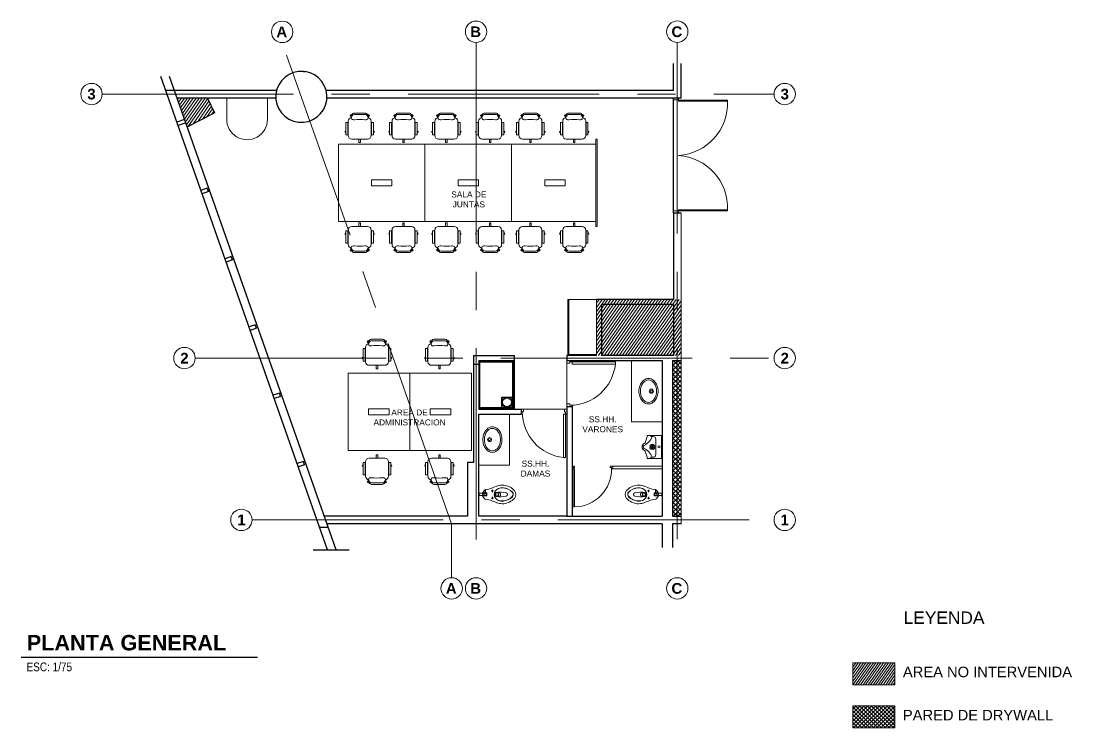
# Model space of a CAD drawing. Header units: millimetres. Extents: x 2107.8 to 2195.9, y 1780.6 to 1794.5.
# Drawn here: x 2107.8 to 2128.42, y 1780.58 to 1794.45 of the extents above; entities that cross this region are included whole.
import ezdxf
from ezdxf.enums import TextEntityAlignment as Align

# ---------------------------------------------------------------- set-up
doc = ezdxf.new("R2010")
doc.units = ezdxf.units.MM
doc.linetypes.add('CENTRO', pattern=[2, 1.25, -0.25, 0.25, -0.25])
doc.layers.get('0').update_dxf_attribs({"true_color": 0xf7f7f7})
for name, color, linetype, lineweight in [('A-03 DISTRIBUCION PISO 7$0$AREA NO INTERVENIDA', 8, 'Continuous', 5), ('A_MAMPARAS_PUERTAS', 251, 'Continuous', 5), ('AR_EJES', 8, 'CENTRO', 5), ('MOBILIARIOS', 7, 'Continuous', 5), ('TEXTURAS', 253, 'Continuous', 0)]:
    doc.layers.add(name, color=color, linetype=linetype, lineweight=lineweight)
for name, color, linetype in [('AR_HATCH MUROS', 8, 'Continuous'), ('AR_MOBI SQUADRA', 8, 'Continuous'), ('ARTEFACTO', 9, 'Continuous'), ('CARP-2', 2, 'Continuous'), ('DETALLES', 8, 'Continuous'), ('Pavimentos', 8, 'Continuous'), ('TABIQUES_General', 3, 'Continuous'), ('TET-TITULOS', 2, 'Continuous'), ('TEXTO', 4, 'Continuous')]:
    doc.layers.add(name, color=color, linetype=linetype)
doc.styles.add('A-03 DISTRIBUCION PISO 7$0$Standard', font='arial.ttf')
doc.styles.add('Acotaciones', font='ARIALN.TTF')
doc.styles.add('Ambientes', font='swisseb.ttf', dxfattribs={"height": 0.15})
doc.styles.add('Nombre Titulos 1-50', font='', dxfattribs={"height": 0.175})
doc.styles.add('TEXTO-100', font='arial.ttf', dxfattribs={"height": 0.15})
doc.styles.get('Nombre Titulos 1-50').set_extended_font_data('Arial', bold=True)

# ---------------------------------------------------------------- blocks, each defined once
blk = doc.blocks.new('A$C315A2A83')
at = {"layer": 'A_MAMPARAS_PUERTAS', "color": 251, "lineweight": 0}
for points in [[(0.1, 0.875), (0.055, 0.875), (0.055, 0.85), (0, 0.85), (0, 0.9), (0.1, 0.9)], [(0.95, 0.83), (0.95, 0.875), (0.1, 0.875), (0.1, 0.83)], [(0.1, 0.025), (0.055, 0.025), (0.055, 0.05), (0, 0.05), (0, 0), (0.1, 0)]]:
    blk.add_lwpolyline(points, close=True, dxfattribs=at)
blk.add_arc((0.054, 0.926), 0.901, 270.0515, 353.8875, dxfattribs=at)
blk = doc.blocks.new('A$C1FDD0FC0')
at = {"layer": 'A_MAMPARAS_PUERTAS', "color": 251, "lineweight": 0}
for p, q in [((0.036, 0.964), (0.038, 0.964)), ((0.036, 0.964), (0.038, 0.964)), ((2.212, 0.964), (2.214, 0.964)), ((2.212, 0.964), (2.214, 0.964))]:
    blk.add_line(p, q, dxfattribs=at)
for points in [[(0.036, 0.964), (0, 0.964), (0, 1.063), (0.036, 1.063)], [(0.036, 0.964), (0, 0.964), (0, 1.063), (0.036, 1.063)], [(2.214, 0.964), (2.25, 0.964), (2.25, 1.063), (2.214, 1.063)], [(2.214, 0.964), (2.25, 0.964), (2.25, 1.063), (2.214, 1.063)], [(0.056, 0), (0.038, 0), (0.038, 0.964), (0.056, 0.964)], [(0.056, 0), (0.038, 0), (0.038, 0.964), (0.056, 0.964)], [(2.194, 0.002), (2.212, 0.002), (2.212, 0.964), (2.194, 0.964)], [(2.194, 0.002), (2.212, 0.002), (2.212, 0.964), (2.194, 0.964)]]:
    blk.add_lwpolyline(points, close=True, dxfattribs=at)
for centre, radius, start, end in [((0.096, 1.031), 1.031, 267.7623, 356.3132), ((0.096, 1.031), 1.031, 267.7623, 356.3132), ((2.152, 1.031), 1.03, 183.7034, 272.3274), ((2.152, 1.031), 1.03, 183.7034, 272.3274)]:
    blk.add_arc(centre, radius, start, end, dxfattribs=at)
blk = doc.blocks.new('SAPLS512')
at = {"color": 251, "lineweight": 0}
for p, q in [((-0.203, -0.206), (-0.225, -0.206)), ((-0.203, -0.206), (-0.203, -0.163)), ((0.151, -0.11), (-0.151, -0.11)), ((0.203, -0.206), (0.203, -0.163)), ((0.203, -0.206), (0.225, -0.206))]:
    blk.add_line(p, q, dxfattribs=at)
blk.add_lwpolyline([(0.203, -0.28), (0.225, -0.28), (0.225, 0), (-0.225, 0), (-0.225, -0.28), (-0.203, -0.28), (-0.122, -0.303, -0.087584), (-0.081, -0.321, -0.140472), (-0.071, -0.334, 0.652509), (0.071, -0.334, -0.140472), (0.081, -0.321, -0.087584), (0.122, -0.303, 0.011964)], format="xyb", close=True, dxfattribs=at)
for centre, radius in [((-0.045, -0.151), 0.003), ((-0.045, -0.169), 0.003), ((-0.045, -0.187), 0.003), ((-0.045, -0.205), 0.003), ((-0.027, -0.133), 0.003), ((-0.027, -0.151), 0.003), ((-0.027, -0.169), 0.003), ((-0.027, -0.187), 0.003), ((-0.027, -0.205), 0.003), ((0, -0.047), 0.02), ((-0.009, -0.133), 0.003), ((-0.009, -0.151), 0.003), ((-0.009, -0.169), 0.003), ((-0.009, -0.187), 0.003), ((-0.009, -0.205), 0.003), ((0.009, -0.133), 0.003), ((0.009, -0.151), 0.003), ((0.009, -0.169), 0.003), ((0.009, -0.187), 0.003), ((0.009, -0.205), 0.003), ((0.027, -0.133), 0.003), ((0.027, -0.151), 0.003), ((0.027, -0.169), 0.003), ((0.027, -0.187), 0.003), ((0.027, -0.205), 0.003), ((0.045, -0.151), 0.003), ((0.045, -0.169), 0.003), ((0.045, -0.187), 0.003), ((0.045, -0.205), 0.003), ((-0.027, -0.223), 0.003), ((-0.009, -0.223), 0.003), ((0.009, -0.223), 0.003), ((0.027, -0.223), 0.003)]:
    blk.add_circle(centre, radius, dxfattribs=at)
for centre, radius, start, end in [((-0.151, -0.163), 0.0527, 90, 180), ((-0.299, -0.464), 0.296, 24.3502, 70.7867), ((0.299, -0.464), 0.296, 109.2133, 155.6498), ((0.151, -0.163), 0.0527, 0, 90), ((0.002, -0.319), 0.0391, 215.4534, 266.6078), ((-0.002, -0.319), 0.0391, 273.3922, 324.5466)]:
    blk.add_arc(centre, radius, start, end, dxfattribs=at)
blk = doc.blocks.new('A$C50285F30')
at = {"color": 251, "lineweight": 0}
blk.add_arc((0.036, 0.739), 0.739, 270.8605, 0.8817, dxfattribs=at)
at = {"layer": 'CARP-2', "color": 251, "lineweight": 0}
for points in [[(0.025, 0.75), (0.025, 0.77), (0.05, 0.77), (0.05, 0.8), (0, 0.8), (0, 0.75)], [(0.047, 0), (0.025, 0), (0.025, 0.75), (0.047, 0.75)], [(0.775, 0.75), (0.775, 0.77), (0.75, 0.77), (0.75, 0.8), (0.8, 0.8), (0.8, 0.75)]]:
    blk.add_lwpolyline(points, close=True, dxfattribs=at)
blk = doc.blocks.new('Planta WC Carlton ADA fluxometro piso')
at = {"layer": 'ARTEFACTO', "color": 251, "linetype": 'Continuous', "lineweight": 0, "ltscale": 0.01}
for p, q in [((60132, 5191), (60141, 5191)), ((60132, 5191), (60132, 5124)), ((60141, 5191), (60141, 5124)), ((60141, 5178), (60229, 5178)), ((60290, 5188), (60229, 5188)), ((60229, 5188), (60229, 5127)), ((60290, 5127), (60290, 5188)), ((60132, 5124), (60141, 5124)), ((60141, 5134), (60229, 5134)), ((60229, 5127), (60255, 5127)), ((60255, 5128), (60255, 5064)), ((60263, 5128), (60263, 5064)), ((60263, 5127), (60290, 5127))]:
    blk.add_line(p, q, dxfattribs=at)
at = {"layer": 'ARTEFACTO', "color": 251, "linetype": 'Continuous', "lineweight": 0}
for p, q in [((60422, 5228), (60376, 5228)), ((60399, 5251), (60399, 5204)), ((60561, 5170), (60561, 5146)), ((60422, 5088), (60376, 5088)), ((60399, 5111), (60399, 5064))]:
    blk.add_line(p, q, dxfattribs=at)
at = {"layer": 'ARTEFACTO', "color": 251, "linetype": 'Continuous', "lineweight": 0, "ltscale": 0.01}
blk.add_circle((60259, 5158), 29.8, dxfattribs=at)
at = {"layer": 'ARTEFACTO', "color": 251, "linetype": 'Continuous', "lineweight": 0}
for centre, radius in [((60259, 5158), 27.8), ((60259, 5158), 20.2), ((60399, 5228), 7.14), ((60399, 5088), 7.14)]:
    blk.add_circle(centre, radius, dxfattribs=at)
for centre, radius, start, end in [((60311, 5158), 106, 127.6997, 232.3003), ((60277, 5201), 50.8, 98.3972, 127.6997), ((60181, 5853), 608, 278.3972, 290.031), ((61010, 3856), 1555, 109.0469, 113.5193), ((60566, 5158), 129, 111.8669, 248.1331), ((60566, 5158), 126, 111.8669, 248.1331), ((60509, 5158), 55.8, 142.7784, 217.2217), ((60475, 5184), 12.7, 98.5007, 142.7784), ((60523, 5158), 57, 164.5629, 180), ((60523, 5158), 57, 180, 195.4371), ((60507, 5162), 40.8, 146.3099, 164.5629), ((60551, 4674), 528, 76.9883, 98.5007), ((60497, 5169), 29, 121.8535, 146.3099), ((60491, 5179), 17.3, 90, 121.8535), ((60491, 5179), 17.3, 58.1465, 90), ((60473, 5019), 178, 61.6662, 83.0287), ((60485, 5169), 29, 33.6901, 58.1465), ((60598, 5025), 315, 85.8332, 107.569), ((60475, 5162), 40.8, 15.4371, 33.6901), ((60460, 5158), 57, 360, 15.4371), ((60460, 5158), 57, 344.5629, 0), ((60598, 5025), 264, 86.0809, 107.569), ((60598, 5025), 261, 86.0809, 107.569), ((60555, 5170), 6.35, 0, 61.6662), ((60579, 4989), 299, 45.0092, 83.0633), ((60579, 4989), 302, 44.9751, 83.0633), ((60579, 4989), 353, 44.5554, 83.2823), ((60663, 5158), 31.6, 282.6804, 77.3196), ((60737, 5158), 68.6, 321.53, 38.4701), ((60737, 5158), 71.8, 321.384, 38.6161), ((60737, 5158), 123, 319.9266, 40.0733), ((60277, 5114), 50.8, 232.3003, 261.6028), ((60259, 5064), 4.07, 180, 0), ((60181, 4463), 608, 69.969, 81.6028), ((61010, 6459), 1555, 246.4807, 250.9531), ((60475, 5132), 12.7, 217.2217, 261.4581), ((60507, 5153), 40.8, 195.4371, 213.6901), ((60497, 5147), 29, 213.6901, 238.1465), ((60551, 5640), 526, 261.4581, 283.0477), ((60491, 5137), 17.3, 238.1465, 270), ((60491, 5137), 17.3, 270, 301.8535), ((60473, 5296), 178, 276.9713, 298.3338), ((60485, 5147), 29, 301.8535, 326.3099), ((60598, 5290), 315, 252.431, 274.1668), ((60475, 5153), 40.8, 326.3099, 344.5629), ((60598, 5290), 264, 252.431, 273.919), ((60598, 5290), 261, 252.431, 273.919), ((60555, 5146), 6.35, 298.3338, 0), ((60579, 5326), 299, 276.9374, 314.9901), ((60579, 5326), 302, 276.9374, 315.0242), ((60579, 5326), 353, 276.7183, 315.444)]:
    blk.add_arc(centre, radius, start, end, dxfattribs=at)
blk = doc.blocks.new('Silla')
at = {"color": 251, "lineweight": 0}
for p, q in [((0.337, 0.225), (0.339, 0.232)), ((0.352, 0.27), (0.359, 0.29)), ((0.359, 0.29), (0.389, 0.28)), ((0.371, 0.232), (0.368, 0.225)), ((0.389, 0.28), (0.385, 0.27)), ((0, 0.108), (0, -0.108)), ((0.008, 0.136), (0.055, 0.171)), ((0.046, 0.19), (0.028, 0.165)), ((0.028, 0.165), (0.037, 0.158)), ((0.029, 0.1), (0.029, -0.1)), ((0.088, 0.171), (0.037, 0.135)), ((0.072, 0.171), (0.046, 0.19)), ((0.055, 0.171), (0.088, 0.171)), ((0.088, 0.171), (0.088, 0.165)), ((0.131, 0.124), (0.131, 0.104)), ((0.512, 0.014), (0.581, 0.014)), ((0.581, 0.014), (0.581, -0.015)), ((0.008, -0.136), (0.055, -0.171)), ((0.028, -0.165), (0.037, -0.158)), ((0.046, -0.19), (0.028, -0.165)), ((0.088, -0.171), (0.037, -0.135)), ((0.072, -0.171), (0.046, -0.19)), ((0.055, -0.171), (0.088, -0.171)), ((0.088, -0.171), (0.088, -0.165)), ((0.131, -0.124), (0.131, -0.104)), ((0.581, -0.015), (0.512, -0.015)), ((0.337, -0.225), (0.34, -0.233)), ((0.353, -0.271), (0.359, -0.29)), ((0.359, -0.29), (0.389, -0.28)), ((0.372, -0.233), (0.368, -0.225)), ((0.389, -0.28), (0.385, -0.271))]:
    blk.add_line(p, q, dxfattribs=at)
for points in [[(0.159, -0.225), (0.442, -0.225, 0.414214), (0.512, -0.155), (0.512, 0.155, 0.414214), (0.442, 0.225), (0.159, 0.225, 0.370959), (0.09, 0.165)], [(0.09, -0.165, 0.374747), (0.159, -0.225)]]:
    blk.add_lwpolyline(points, format="xyb", dxfattribs=at)
for points in [[(0.184, 0.27), (0.428, 0.27), (0.428, 0.232), (0.184, 0.232)], [(0.184, -0.271), (0.428, -0.271), (0.428, -0.233), (0.184, -0.233)]]:
    blk.add_lwpolyline(points, close=True, dxfattribs=at)
for centre, radius, start, end in [((0.064, 0.105), 0.0641, 151.0116, 177.0775), ((0.097, 0.103), 0.0686, 152.0679, 182.1656), ((0.093, 0.126), 0.0387, 356.8491, 112.9184), ((0.866, 0), 0.742, 171.9043, 188.0957), ((0.064, -0.105), 0.0641, 182.9225, 208.9884), ((0.097, -0.103), 0.0686, 177.8344, 207.9321), ((0.093, -0.126), 0.0387, 247.0816, 3.1509)]:
    blk.add_arc(centre, radius, start, end, dxfattribs=at)
blk = doc.blocks.new('SAPLS501')
at = {"color": 251, "lineweight": 0}
for points in [[(0, -0.101, 0.075373), (-0.099, -0.116, 0.085733), (-0.177, -0.155, 0.106084), (-0.233, -0.219, 0.12693), (-0.25, -0.288, 0.12693), (-0.233, -0.357, 0.106084), (-0.177, -0.421, 0.085733), (-0.099, -0.461, 0.075373), (0, -0.476, 0.075373), (0.099, -0.461, 0.085733), (0.177, -0.421, 0.106084), (0.233, -0.357, 0.12693), (0.25, -0.288, 0.12693), (0.233, -0.219, 0.106084), (0.177, -0.155, 0.085733), (0.099, -0.116, 0.075373)], [(0, -0.131, 0.075373), (-0.09, -0.144, 0.085733), (-0.159, -0.179, 0.106084), (-0.206, -0.234, 0.12693), (-0.22, -0.288, 0.12693), (-0.206, -0.342, 0.106084), (-0.159, -0.397, 0.085733), (-0.09, -0.432, 0.075373), (0, -0.446, 0.075373), (0.09, -0.432, 0.085733), (0.159, -0.397, 0.106084), (0.206, -0.342, 0.12693), (0.22, -0.288, 0.12693), (0.206, -0.234, 0.106084), (0.159, -0.179, 0.085733), (0.09, -0.144, 0.075373)]]:
    blk.add_lwpolyline(points, format="xyb", close=True, dxfattribs=at)
for radius in [0.04, 0.02]:
    blk.add_circle((0, -0.233), radius, dxfattribs=at)
blk = doc.blocks.new('bidon de agua')
at = {"color": 7}
blk.add_lwpolyline([(-2.42, 2.31), (2.4, 2.31), (2.4, -2.4), (-2.42, -2.4)], close=True, dxfattribs=at)
for centre, radius in [((0.01, -0.03), 2.23), ((0.01, -0.04), 2.02)]:
    blk.add_circle(centre, radius, dxfattribs=at)

msp = doc.modelspace()

# ---------------------------------------------------------------- hatches: boundary and pattern name
at = {"layer": 'AR_HATCH MUROS', "lineweight": 0}
h = msp.add_hatch(dxfattribs=at)
h.set_pattern_fill('ANSI37', color=256, scale=0.02, style=0)
h.paths.add_polyline_path([(2120.68, 1787.79), (2120.585, 1787.79), (2120.585, 1784.74), (2120.68, 1784.74)])
h.paths.add_polyline_path([(2120.755, 1787.79), (2120.68, 1787.79), (2120.68, 1784.74), (2120.755, 1784.74)])
h = msp.add_hatch(dxfattribs=at)
h.set_pattern_fill('ANSI37', color=256, scale=0.017, style=0)
h.set_pattern_definition([(45, (321.678286, 267.189894), (-0.0381660885, 0.0381660885), []), (135, (321.678286, 267.189894), (-0.0381660885, -0.0381660885), [])])
h.paths.add_polyline_path([(2124.123, 1781.016), (2124.95, 1781.016), (2124.95, 1780.582), (2124.123, 1780.582)])
at = {"layer": 'TEXTURAS', "lineweight": 0}
h = msp.add_hatch(dxfattribs=at)
h.set_pattern_fill('LINE', color=251, scale=0.015, angle=55)
h.paths.add_polyline_path([(2111.465, 1792.94), (2110.867, 1792.94), (2111.064, 1792.38), (2111.601, 1792.65)])
h = msp.add_hatch(dxfattribs=at)
h.set_pattern_fill('LINE', color=251, scale=0.015, angle=55)
h.set_pattern_definition([(55, (-4.853025, 0), (-0.0390121161, 0.0273165778), [])])
h.paths.add_polyline_path([(2120.755, 1788.99), (2119.095, 1788.99), (2119.095, 1787.89), (2120.755, 1787.89)])
h = msp.add_hatch(dxfattribs=at)
h.set_pattern_fill('LINE', color=251, scale=0.01275, angle=55)
h.set_pattern_definition([(55, (321.678286, 267.189894), (-0.0331602987, 0.0232190911), [])])
h.paths.add_polyline_path([(2124.123, 1781.862), (2124.95, 1781.862), (2124.95, 1781.429), (2124.123, 1781.429)])

# ---------------------------------------------------------------- linework, layer by layer
at = {"color": 7}
for p, q in [((2120.605, 1793.09), (2120.605, 1793.623)), ((2120.755, 1792.94), (2120.755, 1793.621)), ((2113.346, 1793.465), (2113.379, 1793.461)), ((2113.819, 1784.075), (2110.548, 1793.364)), ((2113.989, 1784.075), (2110.718, 1793.364)), ((2112.82, 1793.09), (2110.645, 1793.09)), ((2113.805, 1793.09), (2113.79, 1793.09)), ((2120.605, 1793.09), (2113.805, 1793.09)), ((2111.465, 1792.94), (2110.867, 1792.94)), ((2112.805, 1792.94), (2111.465, 1792.94)), ((2111.465, 1792.94), (2111.601, 1792.65)), ((2120.755, 1792.94), (2113.805, 1792.94)), ((2120.605, 1790.69), (2120.605, 1792.94)), ((2111.064, 1792.38), (2111.601, 1792.65)), ((2111.014, 1792.521), (2110.864, 1792.468)), ((2111.038, 1792.455), (2110.887, 1792.402)), ((2111.458, 1791.172), (2111.335, 1791.129)), ((2111.481, 1791.106), (2111.458, 1791.172)), ((2111.481, 1791.106), (2111.358, 1791.063)), ((2120.605, 1790.69), (2120.605, 1788.99)), ((2120.605, 1790.69), (2120.755, 1790.69)), ((2111.93, 1789.832), (2111.807, 1789.789)), ((2111.953, 1789.766), (2111.83, 1789.723)), ((2111.953, 1789.766), (2111.93, 1789.832)), ((2120.605, 1788.99), (2119.095, 1788.99)), ((2120.605, 1788.89), (2119.195, 1788.89)), ((2119.195, 1788.89), (2119.195, 1787.89)), ((2120.605, 1788.89), (2120.605, 1787.89)), ((2112.401, 1788.493), (2112.279, 1788.45)), ((2112.424, 1788.427), (2112.401, 1788.493)), ((2112.424, 1788.427), (2112.302, 1788.384)), ((2116.685, 1787.89), (2117.485, 1787.89)), ((2116.685, 1787.89), (2116.685, 1785.79)), ((2117.485, 1787.79), (2117.485, 1787.89)), ((2118.515, 1787.89), (2118.515, 1787.79)), ((2119.095, 1787.89), (2118.515, 1787.89)), ((2120.605, 1787.89), (2119.195, 1787.89)), ((2116.785, 1787.79), (2116.785, 1786.84)), ((2116.785, 1787.79), (2117.485, 1787.79)), ((2118.515, 1787.79), (2120.385, 1787.79)), ((2120.385, 1787.79), (2120.385, 1784.74)), ((2120.585, 1787.79), (2120.585, 1784.74)), ((2120.585, 1787.79), (2120.755, 1787.79)), ((2112.873, 1787.154), (2112.75, 1787.111)), ((2112.896, 1787.088), (2112.773, 1787.044)), ((2112.896, 1787.088), (2112.873, 1787.154)), ((2116.785, 1786.84), (2117.615, 1786.84)), ((2117.615, 1786.84), (2117.615, 1786.74)), ((2118.515, 1786.89), (2118.515, 1784.74)), ((2118.515, 1786.89), (2118.615, 1786.89)), ((2118.615, 1786.89), (2118.615, 1784.741)), ((2116.785, 1784.74), (2116.785, 1786.74)), ((2116.785, 1786.74), (2117.615, 1786.74)), ((2113.344, 1785.814), (2113.222, 1785.771)), ((2113.368, 1785.748), (2113.245, 1785.705)), ((2113.368, 1785.748), (2113.344, 1785.814)), ((2116.685, 1785.79), (2116.565, 1785.79)), ((2116.565, 1785.79), (2116.565, 1784.74)), ((2116.565, 1784.74), (2113.755, 1784.74)), ((2118.515, 1784.74), (2116.785, 1784.74)), ((2118.515, 1784.74), (2120.385, 1784.74)), ((2120.585, 1784.74), (2120.755, 1784.74)), ((2113.834, 1784.513), (2113.665, 1784.513)), ((2120.385, 1784.59), (2113.808, 1784.59)), ((2120.385, 1784.59), (2120.385, 1784.124)), ((2120.755, 1784.59), (2120.585, 1784.59)), ((2120.585, 1784.59), (2120.585, 1784.124)), ((2113.537, 1784.075), (2114.244, 1784.075))]:
    msp.add_line(p, q, dxfattribs=at)
msp.add_line((2116.785, 1787.713), (2116.685, 1787.713))
msp.add_arc((2113.305, 1792.966), 0.501, 85.3098, 81.4781, dxfattribs=at)
at = {"layer": 'A-03 DISTRIBUCION PISO 7$0$AREA NO INTERVENIDA'}
for points in [[(2124.123, 1781.862), (2124.95, 1781.862), (2124.95, 1781.429), (2124.123, 1781.429)], [(2124.123, 1781.016), (2124.95, 1781.016), (2124.95, 1780.582), (2124.123, 1780.582)]]:
    msp.add_lwpolyline(points, close=True, dxfattribs=at)
at = {"layer": 'AR_EJES', "ltscale": 3}
for p, q in [((2116.253, 1784.59), (2112.928, 1794.031)), ((2116.732, 1794.032), (2116.732, 1783.531)), ((2120.68, 1794.034), (2120.68, 1783.531)), ((2109.397, 1793.02), (2122.579, 1793.02, 0)), ((2111.221, 1787.84), (2122.579, 1787.84)), ((2112.339, 1784.665), (2122.579, 1784.665)), ((2116.253, 1784.59), (2116.253, 1783.531))]:
    msp.add_line(p, q, dxfattribs=at)
at = {"layer": 'AR_EJES', "linetype": 'Continuous'}
for centre in [(2112.928, 1794.241), (2116.732, 1794.242), (2120.68, 1794.244), (2109.187, 1793.02), (2122.789, 1793.02, 0), (2111.011, 1787.84), (2122.789, 1787.84), (2112.129, 1784.665), (2122.789, 1784.665), (2116.253, 1783.321), (2116.732, 1783.321), (2120.68, 1783.321)]:
    msp.add_circle(centre, 0.21, dxfattribs=at)
at = {"layer": 'AR_MOBI SQUADRA', "color": 7, "lineweight": 0}
for p, q in [((2120.385, 1785.72), (2119.415, 1785.72)), ((2119.415, 1785.72), (2119.415, 1785.67)), ((2120.385, 1785.67), (2119.415, 1785.67))]:
    msp.add_line(p, q, dxfattribs=at)
at = {"layer": 'DETALLES', "color": 7}
msp.add_line((2107.804, 1781.969), (2112.444, 1781.969), dxfattribs=at)
at = {"layer": 'MOBILIARIOS', "lineweight": 5}
for p, q in [((2118.555, 1788.99), (2118.555, 1787.91)), ((2118.555, 1788.63), (2118.535, 1788.63)), ((2118.555, 1788.27), (2118.535, 1788.27)), ((2116.785, 1787.78, 0.714), (2116.785, 1786.85, 0.714)), ((2117.465, 1787.78, 0.064), (2116.785, 1787.78, 0.064)), ((2117.445, 1787.76, 0.064), (2116.805, 1787.76, 0.064)), ((2116.805, 1787.76, 0.064), (2116.805, 1786.87, 0.064)), ((2117.465, 1787.76, 0.474), (2116.805, 1787.76, 0.474)), ((2116.805, 1787.76, 0.474), (2116.805, 1786.87, 0.474)), ((2116.805, 1787.76, 0.084), (2116.805, 1786.87, 0.084)), ((2116.805, 1786.87, 0.714), (2116.805, 1787.76, 0.714)), ((2117.445, 1786.87, 0.064), (2117.445, 1787.76, 0.064)), ((2117.465, 1787.32, 0.714), (2117.465, 1787.78, 0.714)), ((2117.465, 1787.78, 0.714), (2117.485, 1787.78, 0.714)), ((2117.465, 1786.87, 0.474), (2117.465, 1787.76, 0.474)), ((2117.465, 1786.87, 0.084), (2117.465, 1787.76, 0.084)), ((2117.485, 1787.78, 0.714), (2117.485, 1787.32, 0.714)), ((2117.465, 1786.85, 0.714), (2117.465, 1787.32, 0.714)), ((2117.485, 1787.32, 0.714), (2117.485, 1786.85, 0.714)), ((2116.785, 1786.85, 0.714), (2117.465, 1786.85, 0.714)), ((2116.805, 1786.87, 0.064), (2117.445, 1786.87, 0.064)), ((2116.805, 1786.87, 0.474), (2117.465, 1786.87, 0.474)), ((2116.805, 1786.87, 0.084), (2117.465, 1786.87, 0.084)), ((2117.465, 1786.87, 0.714), (2116.805, 1786.87, 0.714)), ((2117.465, 1786.85, 0.714), (2117.465, 1786.87, 0.714)), ((2117.485, 1786.85, 0.714), (2117.465, 1786.85, 0.714))]:
    msp.add_line(p, q, dxfattribs=at)
at = {"layer": 'MOBILIARIOS', "lineweight": 5, "extrusion": (-2.23767e-27, -4.88408e-28, -1)}
for p, q in [((2116.785, 1787.78, 0.064), (2116.785, 1786.85, 0.064)), ((2116.805, 1786.87, 0.064), (2116.805, 1787.76, 0.064)), ((2116.785, 1786.85, 0.064), (2117.465, 1786.85, 0.064)), ((2117.465, 1786.87, 0.064), (2116.805, 1786.87, 0.064)), ((2117.465, 1786.85, 0.064), (2117.465, 1786.87, 0.064))]:
    msp.add_line(p, q, dxfattribs=at)
at = {"layer": 'MOBILIARIOS', "lineweight": 5, "extrusion": (-1, 7.9602e-16, 1.03793e-27)}
for p, q in [((2116.785, 1787.78, 0.714), (2116.785, 1786.85, 0.714)), ((2116.785, 1787.78, 0.064), (2116.785, 1786.85, 0.064)), ((2116.805, 1787.76, 0.064), (2116.805, 1786.87, 0.064)), ((2116.805, 1786.87, 0.004), (2116.805, 1787.76, 0.004)), ((2116.785, 1786.85, 0.064), (2116.785, 1786.85, 0.714)), ((2116.805, 1786.87, 0.004), (2116.805, 1786.87, 0.064))]:
    msp.add_line(p, q, dxfattribs=at)
at = {"layer": 'MOBILIARIOS', "lineweight": 5, "extrusion": (-1.03793e-27, 7.6266e-43, -1)}
for p, q in [((2116.805, 1786.87, 0.004), (2116.805, 1787.76, 0.004)), ((2116.805, 1786.87, 0.454), (2116.805, 1787.76, 0.454)), ((2117.445, 1787.76, 0.004), (2117.445, 1786.87, 0.004)), ((2117.465, 1787.76, 0.454), (2117.465, 1786.87, 0.454)), ((2117.445, 1786.87, 0.004), (2116.805, 1786.87, 0.004)), ((2117.465, 1786.87, 0.454), (2116.805, 1786.87, 0.454))]:
    msp.add_line(p, q, dxfattribs=at)
at = {"layer": 'MOBILIARIOS', "lineweight": 5, "extrusion": (-1, 3.9282e-13, 1.03793e-27)}
for p, q in [((2116.805, 1787.76, 0.474), (2116.805, 1786.87, 0.474)), ((2116.805, 1786.87, 0.454), (2116.805, 1787.76, 0.454)), ((2116.805, 1787.76, 0.084), (2116.805, 1786.87, 0.084)), ((2116.805, 1786.87, 0.064), (2116.805, 1787.76, 0.064)), ((2116.805, 1786.87, 0.454), (2116.805, 1786.87, 0.474)), ((2116.805, 1786.87, 0.064), (2116.805, 1786.87, 0.084))]:
    msp.add_line(p, q, dxfattribs=at)
at = {"layer": 'MOBILIARIOS', "lineweight": 5, "extrusion": (-6.17681e-28, -8.40003e-29, -1)}
for p, q in [((2116.805, 1786.87, 0.064), (2116.805, 1787.76, 0.064)), ((2117.465, 1787.76, 0.064), (2117.465, 1786.87, 0.064)), ((2117.465, 1786.87, 0.064), (2116.805, 1786.87, 0.064))]:
    msp.add_line(p, q, dxfattribs=at)
at = {"layer": 'MOBILIARIOS', "lineweight": 5, "extrusion": (1, -3.9282e-13, -1.03793e-27)}
for p, q in [((2116.805, 1786.87, 0.714), (2116.805, 1787.76, 0.714)), ((2116.805, 1786.87, 0.064), (2116.805, 1787.76, 0.064)), ((2116.805, 1786.87, 0.064), (2116.805, 1786.87, 0.714))]:
    msp.add_line(p, q, dxfattribs=at)
at = {"layer": 'MOBILIARIOS', "lineweight": 5, "extrusion": (1, -7.84843e-13, -1.03793e-27)}
for p, q in [((2117.445, 1786.87, 0.064), (2117.445, 1787.76, 0.064)), ((2117.445, 1787.76, 0.004), (2117.445, 1786.87, 0.004)), ((2117.445, 1786.87, 0.004), (2117.445, 1786.87, 0.064))]:
    msp.add_line(p, q, dxfattribs=at)
at = {"layer": 'MOBILIARIOS', "lineweight": 5, "extrusion": (1, -7.9602e-16, -1.03793e-27)}
for p, q in [((2117.465, 1786.87, 0.474), (2117.465, 1787.76, 0.474)), ((2117.465, 1787.76, 0.454), (2117.465, 1786.87, 0.454)), ((2117.465, 1786.87, 0.084), (2117.465, 1787.76, 0.084)), ((2117.465, 1787.76, 0.064), (2117.465, 1786.87, 0.064)), ((2117.465, 1786.87, 0.454), (2117.465, 1786.87, 0.474)), ((2117.465, 1786.87, 0.064), (2117.465, 1786.87, 0.084)), ((2117.465, 1786.85, 0.714), (2117.465, 1786.87, 0.714)), ((2117.465, 1786.87, 0.064), (2117.465, 1786.87, 0.714)), ((2117.465, 1786.85, 0.064), (2117.465, 1786.87, 0.064)), ((2117.465, 1786.85, 0.064), (2117.465, 1786.85, 0.714))]:
    msp.add_line(p, q, dxfattribs=at)
at = {"layer": 'MOBILIARIOS', "lineweight": 5, "extrusion": (1.41289e-25, -9.50895e-41, -1)}
for p, q in [((2117.465, 1787.32, 0.064), (2117.465, 1786.85, 0.064)), ((2117.485, 1786.85, 0.064), (2117.485, 1787.32, 0.064)), ((2117.465, 1786.85, 0.064), (2117.485, 1786.85, 0.064))]:
    msp.add_line(p, q, dxfattribs=at)
at = {"layer": 'MOBILIARIOS', "lineweight": 5, "extrusion": (-1, 6.73556e-16, 0)}
for p, q in [((2117.465, 1786.85, 0.714), (2117.465, 1787.32, 0.714)), ((2117.465, 1787.32, 0.064), (2117.465, 1786.85, 0.064)), ((2117.465, 1786.85, 0.064), (2117.465, 1786.85, 0.714))]:
    msp.add_line(p, q, dxfattribs=at)
at = {"layer": 'MOBILIARIOS', "lineweight": 5, "extrusion": (1, -6.73556e-16, 0)}
for p, q in [((2117.485, 1787.32, 0.714), (2117.485, 1786.85, 0.714)), ((2117.485, 1786.85, 0.064), (2117.485, 1787.32, 0.064)), ((2117.485, 1786.85, 0.064), (2117.485, 1786.85, 0.714))]:
    msp.add_line(p, q, dxfattribs=at)
at = {"layer": 'MOBILIARIOS', "lineweight": 5, "extrusion": (-7.9602e-16, -1, 6.3555e-44)}
for p, q in [((2116.785, 1786.85, 0.714), (2117.465, 1786.85, 0.714)), ((2116.785, 1786.85, 0.064), (2116.785, 1786.85, 0.714)), ((2116.785, 1786.85, 0.064), (2117.465, 1786.85, 0.064)), ((2116.805, 1786.87, 0.064), (2117.445, 1786.87, 0.064)), ((2116.805, 1786.87, 0.004), (2116.805, 1786.87, 0.064)), ((2117.445, 1786.87, 0.004), (2116.805, 1786.87, 0.004)), ((2116.805, 1786.87, 0.474), (2117.465, 1786.87, 0.474)), ((2116.805, 1786.87, 0.454), (2116.805, 1786.87, 0.474)), ((2117.465, 1786.87, 0.454), (2116.805, 1786.87, 0.454)), ((2116.805, 1786.87, 0.084), (2117.465, 1786.87, 0.084)), ((2116.805, 1786.87, 0.064), (2116.805, 1786.87, 0.084)), ((2117.465, 1786.87, 0.064), (2116.805, 1786.87, 0.064)), ((2117.445, 1786.87, 0.004), (2117.445, 1786.87, 0.064)), ((2117.465, 1786.87, 0.454), (2117.465, 1786.87, 0.474)), ((2117.465, 1786.87, 0.064), (2117.465, 1786.87, 0.084)), ((2117.465, 1786.85, 0.064), (2117.465, 1786.85, 0.714))]:
    msp.add_line(p, q, dxfattribs=at)
at = {"layer": 'MOBILIARIOS', "lineweight": 5, "extrusion": (7.9602e-16, 1, -6.3555e-44)}
for p, q in [((2117.465, 1786.87, 0.714), (2116.805, 1786.87, 0.714)), ((2116.805, 1786.87, 0.064), (2116.805, 1786.87, 0.714)), ((2117.465, 1786.87, 0.064), (2116.805, 1786.87, 0.064)), ((2117.465, 1786.87, 0.064), (2117.465, 1786.87, 0.714))]:
    msp.add_line(p, q, dxfattribs=at)
at = {"layer": 'MOBILIARIOS', "lineweight": 5, "extrusion": (-6.73556e-16, -1, 0)}
for p, q in [((2117.485, 1786.85, 0.714), (2117.465, 1786.85, 0.714)), ((2117.465, 1786.85, 0.064), (2117.465, 1786.85, 0.714)), ((2117.465, 1786.85, 0.064), (2117.485, 1786.85, 0.064)), ((2117.485, 1786.85, 0.064), (2117.485, 1786.85, 0.714))]:
    msp.add_line(p, q, dxfattribs=at)
at = {"layer": 'MOBILIARIOS', "lineweight": 5}
for points in [[(2119.095, 1787.91), (2119.095, 1788.99), (2118.535, 1788.99), (2118.535, 1787.91), (2119.095, 1787.91)], [(2120.385, 1787.79), (2119.785, 1787.79), (2119.785, 1786.59), (2120.385, 1786.59), (2120.385, 1787.79)], [(2116.785, 1786.74), (2116.785, 1785.74), (2117.385, 1785.74), (2117.385, 1786.74), (2116.785, 1786.74)]]:
    msp.add_lwpolyline(points, dxfattribs=at)
at = {"layer": 'TABIQUES_General', "color": 0, "lineweight": 5}
msp.add_lwpolyline([(2119.08, 1792.135), (2119.11, 1792.135), (2119.11, 1790.425), (2119.08, 1790.425), (2119.08, 1792.135)], dxfattribs=at)
at = {"layer": 'TEXTURAS', "lineweight": 5}
for p, q in [((2115.73, 1792.04), (2115.73, 1790.52)), ((2117.43, 1792.04), (2117.43, 1790.52)), ((2117.465, 1787.76, 0.084), (2116.805, 1787.76, 0.084)), ((2116.805, 1787.76, 0.714), (2117.465, 1787.76, 0.714)), ((2117.465, 1787.76, 0.714), (2117.465, 1787.78, 0.714)), ((2115.434, 1787.546), (2115.434, 1786.026)), ((2117.485, 1787.32, 0.714), (2117.465, 1787.32, 0.714)), ((2117.465, 1787.32, 0.714), (2117.485, 1787.32, 0.714))]:
    msp.add_line(p, q, dxfattribs=at)
at = {"layer": 'TEXTURAS', "color": 251, "lineweight": 0}
for p, q in [((2120.755, 1790.69), (2120.755, 1784.59)), ((2118.515, 1786.89), (2118.515, 1787.79)), ((2117.615, 1786.84), (2118.515, 1786.84))]:
    msp.add_line(p, q, dxfattribs=at)
at = {"layer": 'TEXTURAS', "color": 7, "lineweight": 5}
msp.add_line((2119.095, 1788.99), (2119.095, 1787.89), dxfattribs=at)
at = {"layer": 'TEXTURAS', "lineweight": 5, "extrusion": (-1, 7.9602e-16, 1.03793e-27)}
for p, q in [((2116.785, 1787.78, 0.064), (2116.785, 1787.78, 0.714)), ((2116.805, 1787.76, 0.004), (2116.805, 1787.76, 0.064))]:
    msp.add_line(p, q, dxfattribs=at)
at = {"layer": 'TEXTURAS', "lineweight": 5, "extrusion": (-4.22941e-12, 1, 4.39061e-39)}
for p, q in [((2116.785, 1787.78, 0.064), (2116.785, 1787.78, 0.714)), ((2117.465, 1787.78, 0.064), (2117.465, 1787.78, 0.714))]:
    msp.add_line(p, q, dxfattribs=at)
at = {"layer": 'TEXTURAS', "lineweight": 5, "extrusion": (-1.03793e-27, 7.6266e-43, -1)}
for p, q in [((2116.805, 1787.76, 0.004), (2117.445, 1787.76, 0.004)), ((2116.805, 1787.76, 0.454), (2117.465, 1787.76, 0.454))]:
    msp.add_line(p, q, dxfattribs=at)
at = {"layer": 'TEXTURAS', "lineweight": 5, "extrusion": (7.9602e-16, 1, -6.3555e-44)}
for p, q in [((2117.445, 1787.76, 0.064), (2116.805, 1787.76, 0.064)), ((2116.805, 1787.76, 0.004), (2116.805, 1787.76, 0.064)), ((2116.805, 1787.76, 0.004), (2117.445, 1787.76, 0.004)), ((2117.465, 1787.76, 0.474), (2116.805, 1787.76, 0.474)), ((2116.805, 1787.76, 0.454), (2116.805, 1787.76, 0.474)), ((2116.805, 1787.76, 0.454), (2117.465, 1787.76, 0.454)), ((2117.465, 1787.76, 0.084), (2116.805, 1787.76, 0.084)), ((2116.805, 1787.76, 0.064), (2116.805, 1787.76, 0.084)), ((2116.805, 1787.76, 0.064), (2117.465, 1787.76, 0.064)), ((2117.445, 1787.76, 0.004), (2117.445, 1787.76, 0.064)), ((2117.465, 1787.76, 0.454), (2117.465, 1787.76, 0.474)), ((2117.465, 1787.76, 0.064), (2117.465, 1787.76, 0.084))]:
    msp.add_line(p, q, dxfattribs=at)
at = {"layer": 'TEXTURAS', "lineweight": 5, "extrusion": (-1, 3.9282e-13, 1.03793e-27)}
for p, q in [((2116.805, 1787.76, 0.454), (2116.805, 1787.76, 0.474)), ((2116.805, 1787.76, 0.064), (2116.805, 1787.76, 0.084))]:
    msp.add_line(p, q, dxfattribs=at)
at = {"layer": 'TEXTURAS', "lineweight": 5, "extrusion": (-6.17681e-28, -8.40003e-29, -1)}
msp.add_line((2116.805, 1787.76, 0.064), (2117.465, 1787.76, 0.064), dxfattribs=at)
at = {"layer": 'TEXTURAS', "lineweight": 5, "extrusion": (-2.23767e-27, -4.88408e-28, -1)}
for p, q in [((2116.805, 1787.76, 0.064), (2117.465, 1787.76, 0.064)), ((2117.465, 1787.76, 0.064), (2117.465, 1787.78, 0.064))]:
    msp.add_line(p, q, dxfattribs=at)
at = {"layer": 'TEXTURAS', "lineweight": 5, "extrusion": (-7.9602e-16, -1, 6.3555e-44)}
for p, q in [((2116.805, 1787.76, 0.714), (2117.465, 1787.76, 0.714)), ((2116.805, 1787.76, 0.064), (2116.805, 1787.76, 0.714)), ((2116.805, 1787.76, 0.064), (2117.465, 1787.76, 0.064)), ((2117.465, 1787.76, 0.064), (2117.465, 1787.76, 0.714))]:
    msp.add_line(p, q, dxfattribs=at)
at = {"layer": 'TEXTURAS', "lineweight": 5, "extrusion": (1, -3.9282e-13, -1.03793e-27)}
msp.add_line((2116.805, 1787.76, 0.064), (2116.805, 1787.76, 0.714), dxfattribs=at)
at = {"layer": 'TEXTURAS', "lineweight": 5, "extrusion": (1, -7.84843e-13, -1.03793e-27)}
msp.add_line((2117.445, 1787.76, 0.004), (2117.445, 1787.76, 0.064), dxfattribs=at)
at = {"layer": 'TEXTURAS', "lineweight": 5, "extrusion": (1.41289e-25, -1.49138e-28, -1)}
for p, q in [((2117.465, 1787.78, 0.064), (2117.465, 1787.32, 0.064)), ((2117.485, 1787.78, 0.064), (2117.465, 1787.78, 0.064)), ((2117.485, 1787.32, 0.064), (2117.485, 1787.78, 0.064)), ((2117.465, 1787.32, 0.064), (2117.485, 1787.32, 0.064))]:
    msp.add_line(p, q, dxfattribs=at)
at = {"layer": 'TEXTURAS', "lineweight": 5, "extrusion": (6.73556e-16, 1, 0)}
for p, q in [((2117.465, 1787.78, 0.714), (2117.485, 1787.78, 0.714)), ((2117.465, 1787.78, 0.064), (2117.465, 1787.78, 0.714)), ((2117.485, 1787.78, 0.064), (2117.465, 1787.78, 0.064)), ((2117.485, 1787.78, 0.064), (2117.485, 1787.78, 0.714)), ((2117.465, 1787.32, 0.714), (2117.485, 1787.32, 0.714)), ((2117.465, 1787.32, 0.064), (2117.465, 1787.32, 0.714)), ((2117.485, 1787.32, 0.064), (2117.465, 1787.32, 0.064)), ((2117.485, 1787.32, 0.064), (2117.485, 1787.32, 0.714))]:
    msp.add_line(p, q, dxfattribs=at)
at = {"layer": 'TEXTURAS', "lineweight": 5, "extrusion": (-1, 6.73556e-16, 0)}
for p, q in [((2117.465, 1787.32, 0.714), (2117.465, 1787.78, 0.714)), ((2117.465, 1787.78, 0.064), (2117.465, 1787.78, 0.714)), ((2117.465, 1787.78, 0.064), (2117.465, 1787.32, 0.064)), ((2117.465, 1787.32, 0.064), (2117.465, 1787.32, 0.714)), ((2117.465, 1787.32, 0.064), (2117.465, 1787.32, 0.714))]:
    msp.add_line(p, q, dxfattribs=at)
at = {"layer": 'TEXTURAS', "lineweight": 5, "extrusion": (1, -7.9602e-16, -1.03793e-27)}
for p, q in [((2117.465, 1787.76, 0.714), (2117.465, 1787.78, 0.714)), ((2117.465, 1787.78, 0.064), (2117.465, 1787.78, 0.714)), ((2117.465, 1787.76, 0.064), (2117.465, 1787.78, 0.064)), ((2117.465, 1787.76, 0.454), (2117.465, 1787.76, 0.474)), ((2117.465, 1787.76, 0.064), (2117.465, 1787.76, 0.084)), ((2117.465, 1787.76, 0.064), (2117.465, 1787.76, 0.714))]:
    msp.add_line(p, q, dxfattribs=at)
at = {"layer": 'TEXTURAS', "lineweight": 5, "extrusion": (1, -6.73556e-16, 0)}
for p, q in [((2117.485, 1787.78, 0.714), (2117.485, 1787.32, 0.714)), ((2117.485, 1787.78, 0.064), (2117.485, 1787.78, 0.714)), ((2117.485, 1787.32, 0.064), (2117.485, 1787.78, 0.064)), ((2117.485, 1787.32, 0.064), (2117.485, 1787.32, 0.714)), ((2117.485, 1787.32, 0.064), (2117.485, 1787.32, 0.714))]:
    msp.add_line(p, q, dxfattribs=at)
at = {"layer": 'TEXTURAS', "lineweight": 5, "extrusion": (-6.73556e-16, -1, 0)}
for p, q in [((2117.485, 1787.32, 0.714), (2117.465, 1787.32, 0.714)), ((2117.465, 1787.32, 0.064), (2117.465, 1787.32, 0.714)), ((2117.465, 1787.32, 0.064), (2117.485, 1787.32, 0.064)), ((2117.485, 1787.32, 0.064), (2117.485, 1787.32, 0.714))]:
    msp.add_line(p, q, dxfattribs=at)
at = {"layer": 'TEXTURAS', "lineweight": 5, "extrusion": (1.41289e-25, -9.50895e-41, -1)}
msp.add_line((2117.485, 1787.32, 0.064), (2117.465, 1787.32, 0.064), dxfattribs=at)
at = {"layer": 'TEXTURAS', "color": 251, "lineweight": 5}
msp.add_lwpolyline([(2111.84, 1792.94), (2112.64, 1792.94), (2112.64, 1792.525, -1.0125), (2111.84, 1792.535), (2111.84, 1792.94)], format="xyb", dxfattribs=at)
at = {"layer": 'TEXTURAS', "lineweight": 5}
msp.add_lwpolyline([(2114.03, 1792.04), (2119.08, 1792.04), (2119.08, 1790.52), (2114.03, 1790.52)], close=True, dxfattribs=at)
msp.add_lwpolyline([(2114.03, 1792.04), (2119.08, 1792.04), (2119.08, 1790.52), (2114.03, 1790.52)], close=True, dxfattribs=at)
for points in [[(2114.68, 1791.34), (2115.08, 1791.34), (2115.08, 1791.22), (2114.68, 1791.22), (2114.68, 1791.34)], [(2116.38, 1791.34), (2116.78, 1791.34), (2116.78, 1791.22), (2116.38, 1791.22), (2116.38, 1791.34)], [(2118.08, 1791.34), (2118.48, 1791.34), (2118.48, 1791.22), (2118.08, 1791.22), (2118.08, 1791.34)], [(2114.224, 1786.026), (2114.224, 1787.546), (2116.644, 1787.546), (2116.644, 1786.026), (2114.224, 1786.026)], [(2114.624, 1786.846), (2115.024, 1786.846), (2115.024, 1786.726), (2114.624, 1786.726), (2114.624, 1786.846)], [(2115.834, 1786.846), (2116.234, 1786.846), (2116.234, 1786.726), (2115.834, 1786.726), (2115.834, 1786.846)]]:
    msp.add_lwpolyline(points, dxfattribs=at)

# ---------------------------------------------------------------- block references
at = {"color": 7}
for name, p, rotation in [('A$C1FDD0FC0', (2121.668, 1790.69), 90), ('A$C315A2A83', (2117.615, 1786.84), 270), ('SAPLS512', (2120.369, 1786.097), 270)]:
    msp.add_blockref(name, p, dxfattribs=dict(at, rotation=rotation))
msp.add_blockref('A$C315A2A83', (2118.515, 1786.89), dxfattribs=at)
for p, rotation in [((2120.404, 1787.19), 270), ((2116.765, 1786.24), 90)]:
    msp.add_blockref('SAPLS501', p, dxfattribs=dict(rotation=rotation))
at = {"color": 7, "xscale": 0.04306338759015809, "yscale": 0.04306338759015809, "zscale": 0.04306338759015809}
msp.add_blockref('bidon de agua', (2117.339, 1786.973), dxfattribs=at)
at = {"layer": 'AR_MOBI SQUADRA', "color": 7, "lineweight": 0}
msp.add_blockref('A$C50285F30', (2118.615, 1784.92), dxfattribs=at)
at = {"layer": 'MOBILIARIOS', "color": 7, "extrusion": (0, 0, -1), "xscale": -1, "zscale": -1, "rotation": 90}
for p in [(-2114.449, 1792.648), (-2115.308, 1792.648), (-2116.149, 1792.648), (-2117.008, 1792.648), (-2117.799, 1792.648), (-2118.658, 1792.648), (-2114.788, 1788.21), (-2116.014, 1788.21)]:
    msp.add_blockref('Silla', p, dxfattribs=at)
at = {"layer": 'MOBILIARIOS', "color": 7, "extrusion": (0, 0, -1), "zscale": -1, "rotation": 90}
for p in [(-2114.449, 1789.911), (-2115.308, 1789.911), (-2116.149, 1789.911), (-2117.008, 1789.911), (-2117.799, 1789.911), (-2118.658, 1789.911), (-2114.788, 1785.362), (-2116.014, 1785.362)]:
    msp.add_blockref('Silla', p, dxfattribs=at)
at = {"layer": 'Pavimentos', "color": 7, "yscale": 0.001, "zscale": 0.001, "rotation": 180}
for p, xscale in [((2056.653, 1790.322), -0.001), ((2180.517, 1790.322), 0.001)]:
    msp.add_blockref('Planta WC Carlton ADA fluxometro piso', p, dxfattribs=dict(at, xscale=xscale))

# ---------------------------------------------------------------- texts
at = {"layer": 'A-03 DISTRIBUCION PISO 7$0$AREA NO INTERVENIDA', "attachment_point": 1, "style": 'A-03 DISTRIBUCION PISO 7$0$Standard'}
for s, insert, char_height, width in [('{\\C251;LEYENDA}', (2125.123, 1782.868), 0.243, 18.30989), ('{\\C251;AREA NO INTERVENIDA}', (2125.107, 1781.785), 0.20655, 15.56341), ('{\\C251;PARED DE DRYWALL}', (2125.107, 1780.938), 0.20655, 15.56341)]:
    msp.add_mtext(s, dxfattribs=dict(at, insert=insert, char_height=char_height, width=width))
at = {"layer": 'AR_EJES', "linetype": 'Continuous', "style": 'Nombre Titulos 1-50', "text_generation_flag": 6}
for s, p in [('A', (2112.92, 1794.241)), ('B', (2116.724, 1794.242)), ('C', (2120.672, 1794.244)), ('3', (2109.187, 1793.02)), ('3', (2122.789, 1793.02, 0)), ('2', (2111.011, 1787.84)), ('2', (2122.789, 1787.84)), ('1', (2112.129, 1784.665)), ('1', (2122.789, 1784.665)), ('A', (2116.245, 1783.321)), ('B', (2116.724, 1783.321)), ('C', (2120.672, 1783.321))]:
    msp.add_text(s, height=0.21, rotation=180, dxfattribs=at).set_placement(p, align=Align.MIDDLE)
at = {"layer": 'TET-TITULOS', "color": 7, "char_height": 0.11695, "attachment_point": 1, "style": 'TEXTO-100'}
for s, width, insert in [('\\pxqc;AREA DE\\PADMINISTRACION', 0.73118, (2115.062, 1786.831)), ('\\pxqc;SS.HH.\\PVARONES', 0.98308, (2118.725, 1786.698)), ('\\pxqc;SS.HH.\\PDAMAS', 0.73118, (2117.532, 1785.828))]:
    msp.add_mtext_dynamic_manual_height_columns(s, width=width, gutter_width=0.25, heights=[0], dxfattribs=dict(at, insert=insert))
at = {"layer": 'TEXTO', "color": 7}
for s, height, style, p in [('PLANTA GENERAL', 0.30375, 'Ambientes', (2107.917, 1782.104)), ('ESC: 1/75', 0.1711, 'Acotaciones', (2107.912, 1781.695))]:
    msp.add_text(s, height=height, dxfattribs=dict(at, style=style)).set_placement(p)
at = {"layer": 'TEXTURAS', "color": 7, "lineweight": 5, "insert": (2116.225, 1791.109), "char_height": 0.11695, "attachment_point": 1, "style": 'TEXTO-100'}
msp.add_mtext_dynamic_manual_height_columns('\\pxqc;SALA DE\\PJUNTAS', width=0.73118, gutter_width=0.25, heights=[0], dxfattribs=at)

doc.saveas('drawing.dxf')
